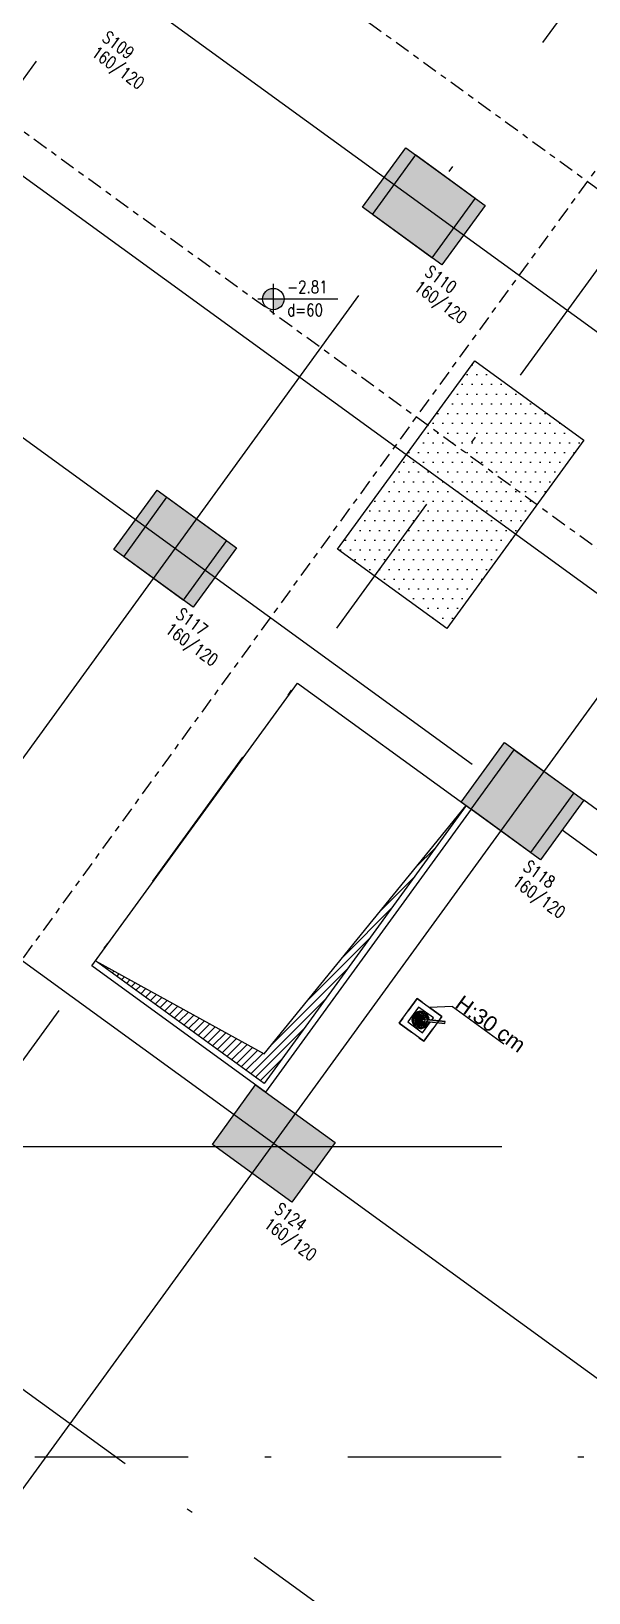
# Model space of a CAD drawing. Header units: millimetres. Extents: x 400408 to 401363, y 4543987 to 4544157.
# Drawn here: x 401008.11 to 401017.19, y 4544109.68 to 4544135.14 of the extents above; entities that cross this region are included whole.
import ezdxf

# ---------------------------------------------------------------- set-up
doc = ezdxf.new("R2010")
doc.units = ezdxf.units.MM
for name, pattern in [('AKS', [3, 2.5, -0.25, 0, -0.25]), ('CENTER', [2, 1.25, -0.25, 0.25, -0.25]), ('CIZGI', [0.4, 0.25, -0.15]), ('CONTINU', [0]), ('DASHDOT2', [0.5, 0.25, -0.125, 0, -0.125]), ('HIDDEN', [0.375, 0.25, -0.125])]:
    doc.linetypes.add(name, pattern=pattern)
for name, color, linetype in [('aks prota', 2, 'AKS'), ('altlık_PROTA', 8, 'Continuous'), ('boşluk prota', 2, 'Continuous'), ('boşluk taraması prota', 252, 'Continuous'), ('kiriş prota', 6, 'Continuous'), ('kolon prota', 1, 'Continuous'), ('kolon tarama prota', 252, 'Continuous'), ('lkolon prota', 4, 'Continuous'), ('PRT-AL-TUNEL_EKSENI', 14, 'DASHDOT2'), ('PRT-MI-a_fit_drainage', 10, 'Continuous'), ('skesit prota', 7, 'Continuous'), ('st-s_level (kot)', 6, 'Continuous'), ('st-s_levelmark (kot işareti)', 4, 'Continuous'), ('temel prota', 6, 'Continuous'), ('tkolon prota', 6, 'Continuous')]:
    doc.layers.add(name, color=color, linetype=linetype)
doc.styles.add('Arial', font='Arial.ttf')
doc.styles.add('OLCU', font='romanstw.shx')
doc.styles.add('tkolon', font='romanstw.shx')

# ---------------------------------------------------------------- blocks, each defined once
blk = doc.blocks.new('MEKANİK+2.81')
at = {"layer": 'altlık_PROTA'}
blk.add_hatch(color=256, dxfattribs=at).paths.add_polyline_path([(23306, -48817), (23403, -48817), (23381, -48779), (23640, -48630), (23625, -48604), (23366, -48753), (23344, -48715), (23285, -48817)], flags=0)
for p, q in [((23576, -48335), (23285, -48567)), ((23576, -48335), (24611, -48335)), ((23035, -49067), (23035, -48567)), ((23035, -48567), (23535, -48567)), ((23625, -48604), (23366, -48753)), ((23366, -48753), (23625, -48604)), ((23535, -48567), (23535, -49067)), ((23640, -48630), (23625, -48604)), ((23640, -48630), (23625, -48604)), ((23435, -48667), (23135, -48667)), ((23135, -48667), (23135, -48967)), ((23165, -48812), (23145, -48812)), ((23145, -48822), (23165, -48822)), ((23185, -48817), (23285, -48817)), ((23210, -48812), (23190, -48812)), ((23190, -48822), (23210, -48822)), ((23256, -48812), (23235, -48812)), ((23235, -48822), (23256, -48822)), ((23280, -48677), (23280, -48697)), ((23280, -48722), (23280, -48742)), ((23280, -48767), (23280, -48788)), ((23280, -48847), (23280, -48867)), ((23344, -48715), (23285, -48817)), ((23344, -48715), (23285, -48817)), ((23285, -48917), (23285, -48717)), ((23285, -48817), (23403, -48817)), ((23403, -48817), (23285, -48817)), ((23290, -48697), (23290, -48677)), ((23290, -48742), (23290, -48722)), ((23290, -48788), (23290, -48767)), ((23290, -48867), (23290, -48847)), ((23315, -48822), (23335, -48822)), ((23366, -48753), (23344, -48715)), ((23366, -48753), (23344, -48715)), ((23360, -48822), (23380, -48822)), ((23381, -48779), (23640, -48630)), ((23381, -48779), (23640, -48630)), ((23403, -48817), (23381, -48779)), ((23381, -48779), (23403, -48817)), ((23425, -48812), (23405, -48812)), ((23405, -48822), (23425, -48822)), ((23435, -48713), (23435, -48667)), ((23435, -48967), (23435, -48748)), ((23535, -49067), (23035, -49067)), ((23135, -48967), (23435, -48967)), ((23280, -48892), (23280, -48912)), ((23280, -48937), (23280, -48957)), ((23290, -48912), (23290, -48892)), ((23290, -48957), (23290, -48937))]:
    blk.add_line(p, q, dxfattribs=at)
for centre, radius, start, end in [((23285, -48817), 140, 92.0467, 177.9533), ((23285, -48817), 140, 182.0467, 267.9533), ((23285, -48817), 120, 92.388, 177.612), ((23285, -48817), 120, 182.388, 267.612), ((23285, -48817), 95, 93.017, 176.983), ((23285, -48817), 95, 183.017, 266.983), ((23285, -48817), 75, 93.8226, 176.1774), ((23285, -48817), 75, 183.8226, 266.1774), ((23285, -48817), 59, 60, 180), ((23285, -48817), 59, 180, 0), ((23285, -48817), 50, 95.7392, 174.2608), ((23285, -48817), 50, 185.7392, 264.2608), ((23285, -48817), 30, 99.5941, 170.4059), ((23285, -48847), 29.5, 90, 270), ((23285, -48817), 30, 189.5941, 260.4059), ((23285, -48788), 29.5, 27.1261, 90), ((23285, -48817), 140, 36.2096, 87.9533), ((23285, -48817), 120, 37.2451, 87.612), ((23285, -48817), 95, 60.5108, 86.983), ((23285, -48817), 75, 60.009, 86.1774), ((23285, -48817), 50, 60.0101, 84.2608), ((23285, -48817), 30, 59.9958, 80.4059), ((23285, -48817), 95, 273.017, 356.983), ((23285, -48817), 75, 273.8226, 356.1774), ((23285, -48817), 140, 272.0467, 357.9533), ((23285, -48817), 120, 272.388, 357.612), ((23285, -48817), 50, 275.7392, 354.2608), ((23285, -48817), 30, 279.5941, 350.4059), ((23285, -48817), 120, 2.388, 22.7634), ((23285, -48817), 140, 2.0467, 23.7946)]:
    blk.add_arc(centre, radius, start, end, dxfattribs=at)
at = {"layer": 'altlık_PROTA', "style": 'Arial'}
blk.add_text('H:30 cm', height=250, dxfattribs=at).set_placement((23599, -48322))
blk = doc.blocks.new('PLAN_KOT')
at = {"layer": 'st-s_levelmark (kot işareti)'}
h = blk.add_hatch(color=256, dxfattribs=at)
h.paths.add_polyline_path([(0, 17.5, 0.414214), (-17.5, 0), (0, 0)])
h.paths.add_polyline_path([(17.5, 0), (0, 0), (0, -17.5, 0.414214)])
for p, q in [((105, 0), (-25, 0)), ((0, 25), (0, -25))]:
    blk.add_line(p, q, dxfattribs=at)
blk.add_circle((0, 0), 17.5, dxfattribs=at)
at = {"layer": 'st-s_level (kot)', "color": 6, "style": 'OLCU', "width": 0.8}
for tag, p in [('KOT', (22.7, 9.8)), ('DÖŞEME_KALINLIĞI', (22.7, -27.6))]:
    blk.add_attdef(tag, p, '', height=20, dxfattribs=at)
blk = doc.blocks.new('YER SUZGECI_20x20')
at = {"color": 2}
blk.add_lwpolyline([(-20, 0), (0, 0), (0, 20), (-20, 20)], close=True, dxfattribs=at)
for points in [[(0, 20), (-20, 0)], [(-20, 20), (0, 0)]]:
    blk.add_lwpolyline(points, dxfattribs=at)
blk.add_circle((-10, 10), 7, dxfattribs=at)

msp = doc.modelspace()

# ---------------------------------------------------------------- hatches: boundary and pattern name
at = {"layer": 'boşluk taraması prota', "ltscale": 2}
h = msp.add_hatch(dxfattribs=at)
h.set_pattern_fill('ANSI31', color=256, scale=0.03, style=0)
h.set_pattern_definition([(45, (400350.68948, 4543680.75424), (-0.067351921, 0.067351921), [])])
h.paths.add_polyline_path([(401011.901, 4544118.466), (401015.195, 4544122.513), (401011.903, 4544117.981), (401009.153, 4544119.981)])
at = {"layer": 'kolon tarama prota'}
h = msp.add_hatch(color=256, dxfattribs=at)
h.dxf.hatch_style = 1
h.paths.add_polyline_path([(401014.212, 4544133.238), (401015.506, 4544132.298), (401014.801, 4544131.327), (401013.506, 4544132.267)])
h = msp.add_hatch(dxfattribs=at)
h.set_pattern_fill('DOTS', color=2, scale=0.1)
h.set_pattern_definition([(0, (400251.06962, 4543680.43519), (0.079375, 0.15875), [0, -0.15875])])
h.paths.add_polyline_path([(401017.115, 4544128.472), (401015.335, 4544129.765), (401013.101, 4544126.691), (401014.881, 4544125.398)])
h = msp.add_hatch(color=256, dxfattribs=at)
h.dxf.hatch_style = 1
h.paths.add_polyline_path([(401010.156, 4544127.656), (401011.451, 4544126.716), (401010.745, 4544125.745), (401009.451, 4544126.685)])
h = msp.add_hatch(color=256, dxfattribs=at)
h.dxf.hatch_style = 1
h.paths.add_polyline_path([(401015.819, 4544123.542), (401017.114, 4544122.601), (401016.408, 4544121.63), (401015.114, 4544122.571)])
h = msp.add_hatch(color=256, dxfattribs=at)
h.dxf.hatch_style = 1
h.paths.add_polyline_path([(401011.763, 4544117.959), (401013.058, 4544117.019), (401012.353, 4544116.048), (401011.058, 4544116.989)])

# ---------------------------------------------------------------- linework, layer by layer
at = {"layer": 'aks prota', "ltscale": 10}
for p, q in [((400993.495, 4544114.422), (401020.945, 4544152.203)), ((400998.754, 4544110.601), (401026.203, 4544148.382)), ((401004.417, 4544106.486), (401031.866, 4544144.268)), ((401075.734, 4544087.798), (401000.23, 4544142.655)), ((401069.865, 4544087.798), (400998.202, 4544139.864)), ((401063.995, 4544087.798), (400996.175, 4544137.072)), ((401052.256, 4544087.798), (400992.119, 4544131.49)), ((401106.078, 4544116.948), (400982.665, 4544116.948))]:
    msp.add_line(p, q, dxfattribs=at)
at = {"layer": 'boşluk prota', "ltscale": 0.05}
msp.add_lwpolyline([(401011.901, 4544118.466), (401015.195, 4544122.513), (401011.903, 4544117.981), (401009.153, 4544119.981)], close=True, dxfattribs=at)
at = {"layer": 'kiriş prota'}
for points in [[(401020.464, 4544127.213), (401020.747, 4544127.007), (401017.397, 4544122.395), (401017.114, 4544122.601)], [(401016.761, 4544122.116), (401023.152, 4544117.472)]]:
    msp.add_lwpolyline(points, dxfattribs=at)
msp.add_lwpolyline([(401012.444, 4544124.511), (401015.275, 4544122.453), (401011.925, 4544117.842), (401009.094, 4544119.9)], close=True, dxfattribs=at)
at = {"layer": 'kolon prota', "color": 1}
for points in [[(401014.212, 4544133.238), (401015.506, 4544132.298), (401014.801, 4544131.327), (401013.506, 4544132.267)], [(401010.156, 4544127.656), (401011.451, 4544126.716), (401010.745, 4544125.745), (401009.451, 4544126.685)], [(401015.819, 4544123.542), (401017.114, 4544122.601), (401016.408, 4544121.63), (401015.114, 4544122.571)], [(401011.763, 4544117.959), (401013.058, 4544117.019), (401012.353, 4544116.048), (401011.058, 4544116.989)]]:
    msp.add_lwpolyline(points, close=True, dxfattribs=at)
at = {"layer": 'kolon prota', "color": 5, "linetype": 'HIDDEN', "ltscale": 5}
for points in [[(401014.374, 4544133.121), (401015.344, 4544132.415), (401014.639, 4544131.445), (401013.668, 4544132.15)], [(401010.318, 4544127.539), (401011.289, 4544126.833), (401010.583, 4544125.862), (401009.613, 4544126.568)], [(401015.981, 4544123.424), (401016.952, 4544122.719), (401016.246, 4544121.748), (401015.276, 4544122.453)]]:
    msp.add_lwpolyline(points, close=True, dxfattribs=at)
at = {"layer": 'PRT-AL-TUNEL_EKSENI', "ltscale": 10}
for p, q in [((401001.095, 4544108.9), (401028.544, 4544146.681)), ((401042.644, 4544087.798), (400988.798, 4544126.919)), ((400982.665, 4544111.898), (401106.078, 4544111.898))]:
    msp.add_line(p, q, dxfattribs=at)
at = {"layer": 'PRT-MI-a_fit_drainage', "color": 2, "linetype": 'CIZGI'}
msp.add_lwpolyline([(401014.802, 4544119.075), (401014.397, 4544119.368), (401014.103, 4544118.964), (401014.508, 4544118.67)], close=True, dxfattribs=at)
at = {"layer": 'skesit prota', "linetype": 'CENTER', "ltscale": 0.2}
msp.add_line((401030.429, 4544150.937), (400999.559, 4544108.449), dxfattribs=at)
for points in [[(400999.816, 4544145.302), (401036.58, 4544118.591)], [(400997.026, 4544141.462), (401045.346, 4544106.356)], [(400997.026, 4544141.462), (401045.346, 4544106.356)]]:
    msp.add_lwpolyline(points, dxfattribs=at)
at = {"layer": 'temel prota'}
msp.add_lwpolyline([(401015.335, 4544129.765), (401017.115, 4544128.472), (401014.881, 4544125.398), (401013.101, 4544126.691)], close=True, dxfattribs=at)

# ---------------------------------------------------------------- block references
at = {"xscale": 0.001, "yscale": 0.001, "zscale": 0.001, "rotation": 323.9999999999613}
msp.add_blockref('MEKANİK+2.81', (401024.308, 4544172.2), dxfattribs=at)
at = {"layer": 'PRT-MI-a_fit_drainage', "color": 2, "xscale": 0.01, "yscale": 0.01, "zscale": 0.01, "rotation": 144.0000000000069}
msp.add_blockref('YER SUZGECI_20x20', (401014.43, 4544119.159), dxfattribs=at)
at = {"layer": 'st-s_level (kot)', "linetype": 'CONTINU', "ltscale": 0.1, "xscale": 0.01, "yscale": 0.01, "zscale": 0.01}
msp.add_blockref('PLAN_KOT', (401012.052, 4544130.77), dxfattribs=at).add_auto_attribs({'KOT': '-2.81', 'DÖŞEME_KALINLIĞI': 'd=60'})

# ---------------------------------------------------------------- texts
at = {"layer": 'lkolon prota', "style": 'tkolon', "width": 0.8}
for p in [(401009.068, 4544134.749), (401014.327, 4544130.929), (401010.271, 4544125.346), (401015.934, 4544121.232), (401011.878, 4544115.65)]:
    msp.add_text('160/120', height=0.2, rotation=324, dxfattribs=at).set_placement(p)
at = {"layer": 'tkolon prota', "style": 'tkolon', "width": 0.8}
for s, p in [('S109', (401009.244, 4544134.992)), ('S110', (401014.503, 4544131.171)), ('S117', (401010.447, 4544125.589)), ('S118', (401016.11, 4544121.475)), ('S124', (401012.055, 4544115.892))]:
    msp.add_text(s, height=0.2, rotation=324, dxfattribs=at).set_placement(p)

doc.saveas('drawing.dxf')
